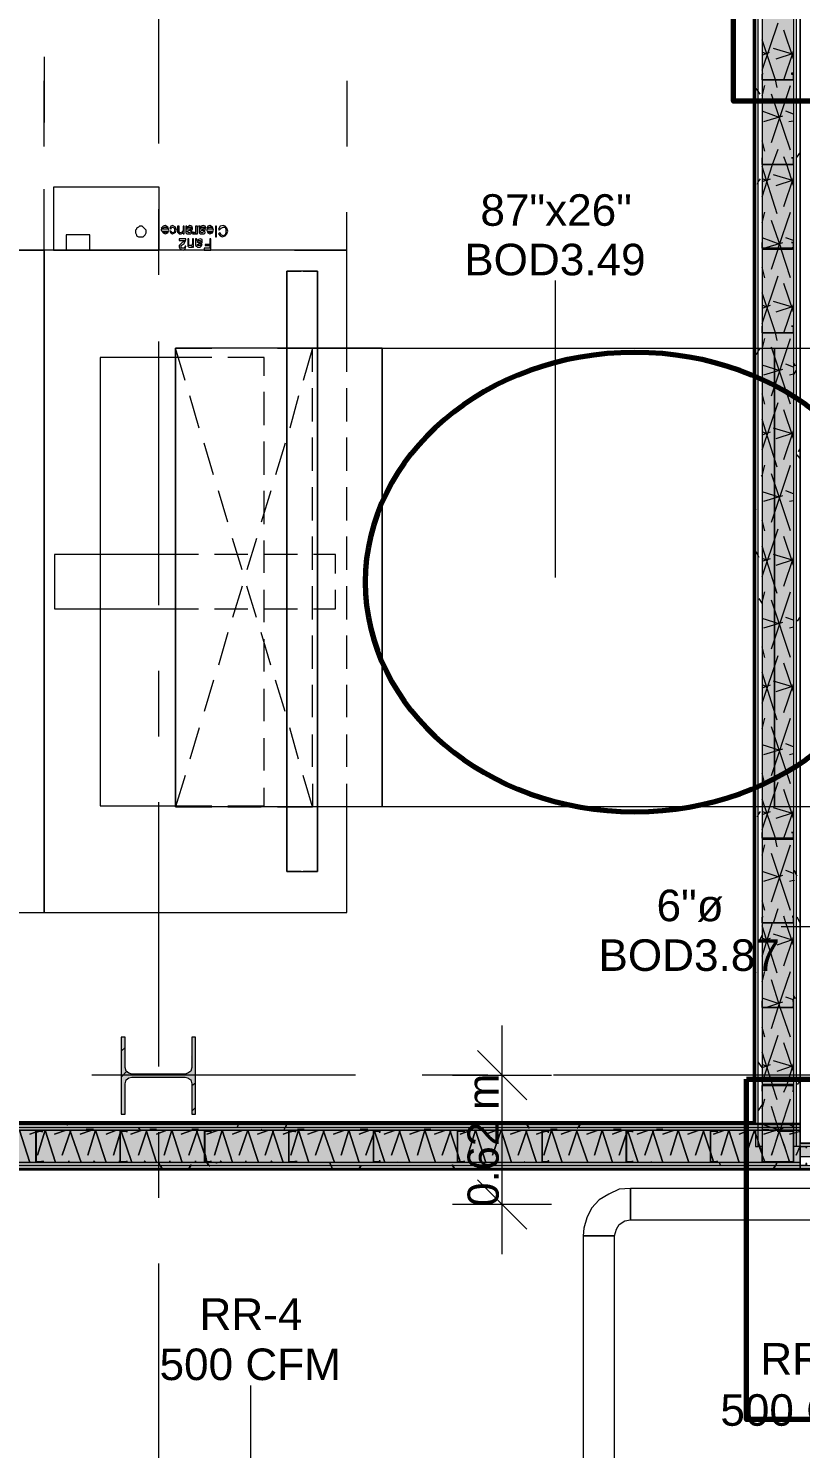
# Model space of a CAD drawing. Header units: metres. Extents: x -2 to 237, y -8 to 52.
# Drawn here: x 25.38 to 29.1, y 22.65 to 29.49 of the extents above; entities that cross this region are included whole.
import ezdxf

# ---------------------------------------------------------------- set-up
doc = ezdxf.new("R2010")
doc.units = ezdxf.units.M
doc.layers.add('HVAC - Ductos', color=5, linetype='Continuous', lineweight=0)
doc.layers.add('PDF3_Text', color=7, linetype='Continuous', lineweight=0)
doc.layers.add('PDF3_Geometry', color=7, linetype='Continuous', lineweight=0, true_color=0xaaaaaa)
doc.layers.add('PDF3_Solid Fills', color=7, linetype='Continuous', lineweight=0, true_color=0xffffff)
doc.styles.add('PDF Helvetica', font='')
doc.styles.get('PDF Helvetica').set_extended_font_data('Helvetica')

msp = doc.modelspace()

# ---------------------------------------------------------------- hatches: boundary and pattern name
at = {"layer": 'PDF3_Solid Fills', "lineweight": 0, "transparency": 33554559}
for points in [[(29.0313, 25.5853), (28.9121, 25.5807), (28.9121, 24.3982), (29.0588, 24.3982), (28.9121, 24.3936), (28.9121, 24.1003), (29.0633, 24.1003), (29.0633, 30.8928), (28.9121, 30.8928), (28.9121, 30.4574), (28.9213, 30.4574), (28.9121, 30.4528), (28.9121, 28.427), (28.9671, 28.427), (28.9121, 28.4224), (28.9121, 25.5853)], [(26.1666, 24.6274), (26.1621, 24.4669), (26.1575, 24.4624), (26.1483, 24.4578), (26.1346, 24.4532), (25.8779, 24.4486), (25.8779, 24.4532), (25.8642, 24.4578), (25.8596, 24.4624), (25.8504, 24.4624), (25.8504, 24.4807), (25.8459, 24.4807), (25.8459, 24.6274), (25.8275, 24.6274), (25.8275, 24.2561), (25.8459, 24.2561), (25.8459, 24.4074), (25.8504, 24.4256), (25.8596, 24.4302), (25.8642, 24.4348), (26.1483, 24.4348), (26.1575, 24.4302), (26.1666, 24.4211), (26.1666, 24.2561), (26.185, 24.2561), (26.185, 24.6274)], [(29.0634, 24.0269), (29.0954, 24.0224), (29.0954, 24.1003), (28.88, 24.1003), (28.88, 24.1782), (19.5757, 24.1782), (19.5712, 24.0269), (19.5712, 24.1736), (19.4199, 24.1736), (19.4199, 24.0224), (28.9121, 24.0269)]]:
    msp.add_hatch(color=256, dxfattribs=at).paths.add_polyline_path(points)
h = msp.add_hatch(color=256, dxfattribs=at)
h.paths.add_polyline_path([(19.5712, 24.1736), (19.4199, 24.1736), (19.4199, 24.0224), (19.5757, 24.0269), (19.5712, 24.0269)])
h.paths.add_polyline_path([(28.2613, 24.0315), (29.0954, 24.0269), (29.0954, 24.1782), (19.5757, 24.1782), (19.5757, 24.0269), (20.5429, 24.0315), (20.5475, 24.0315), (21.3541, 24.0269), (21.3541, 24.0315), (21.3587, 24.0315), (26.2263, 24.0269), (26.2263, 24.0315), (26.2308, 24.0315), (28.2567, 24.0269), (28.2567, 24.0315)])
h = msp.add_hatch(color=256, dxfattribs=at)
h.paths.add_polyline_path([(29.1917, 24.0499), (29.1917, 24.1003), (29.0954, 24.1003), (29.0954, 24.0499)])
h.paths.add_polyline_path([(31.0938, 24.1003), (31.0938, 24.0499), (31.4559, 24.0499), (31.4559, 24.1003)])

# ---------------------------------------------------------------- linework, layer by layer
at = {"layer": 'HVAC - Ductos', "lineweight": 0}
for points in [[(25.4562, 29.3482), (25.4562, 29.032)], [(25.4562, 28.9174), (25.4562, 29.2336)], [(26.9138, 29.2336), (26.9138, 28.9174)], [(22.1791, 25.2278), (22.2754, 25.2278), (22.2754, 25.3515), (22.2754, 25.2278), (22.4037, 25.2278), (23.4946, 25.2278), (23.4946, 25.4111), (23.4946, 25.2278), (24.0812, 25.2278), (24.0812, 25.269), (24.0812, 25.3744), (24.0812, 25.269), (24.0812, 25.2278), (24.3333, 25.2278), (24.3333, 25.269), (24.3333, 25.2278), (24.6908, 25.2278), (24.6908, 25.269), (24.6908, 25.2278), (25.4562, 25.2278), (25.4562, 28.4178), (25.2316, 28.4178), (25.4562, 28.4178), (25.4562, 28.7112)], [(25.6763, 28.4178), (26.0108, 28.4178), (26.0108, 28.7203), (25.5021, 28.7203), (25.5021, 28.4178), (25.5617, 28.4178)], [(25.7083, 28.4178), (25.4562, 28.4178), (25.4562, 28.6012)], [(26.9138, 27.8312), (26.9138, 27.9458), (26.9138, 28.4178), (26.9138, 28.6012)], [(26.6617, 28.4178), (26.9138, 28.4178), (25.4562, 28.4178), (25.4562, 25.2278), (26.9138, 25.2278), (26.9138, 25.7366), (26.9138, 25.8466)], [(26.3454, 28.4178), (26.0246, 28.4178)], [(26.2492, 28.4178), (26.1209, 28.4178)], [(26.8358, 28.4178), (26.3179, 28.4178)], [(27.9175, 26.8412), (27.9175, 28.2711)], [(26.0888, 27.9458), (26.0888, 25.7366), (26.0888, 27.9458)], [(27.0834, 27.9458), (26.9688, 27.9458), (26.8588, 27.9458), (26.7534, 27.9458), (26.6525, 27.9458), (26.5562, 27.9458), (26.4646, 27.9458), (26.3821, 27.9458), (26.3088, 27.9458), (26.2446, 27.9458), (26.1896, 27.9458), (26.1483, 27.9458), (26.1163, 27.9458), (26.0979, 27.9458), (26.0888, 27.9458)], [(26.7488, 27.9458), (26.7579, 27.9458), (26.7763, 27.9458), (26.8084, 27.9458), (26.8496, 27.9458), (26.8954, 27.9458), (26.955, 27.9458), (27.0146, 27.9458), (27.0834, 27.9458), (27.0834, 25.7366), (27.0146, 25.7366), (26.955, 25.7366), (26.8954, 25.7366), (26.8496, 25.7366), (26.8084, 25.7366), (26.7763, 25.7366), (26.7579, 25.7366), (26.7488, 25.7366)], [(26.2629, 27.8999), (26.0888, 27.8999), (25.7267, 27.8999), (25.7267, 25.7411), (26.0888, 25.7411), (26.2629, 25.7411)], [(26.515, 27.8128), (26.515, 27.8999), (26.3408, 27.8999)], [(26.515, 27.5745), (26.515, 27.7349)], [(26.9138, 27.5928), (26.9138, 27.7532)], [(26.9138, 27.3544), (26.9138, 27.5149)], [(26.515, 27.3362), (26.515, 27.4966)], [(26.515, 27.0978), (26.515, 27.2582)], [(26.9138, 27.1162), (26.9138, 27.2766)], [(26.9138, 26.8778), (26.9138, 27.0382)], [(26.515, 26.864), (26.515, 27.0199)], [(26.1988, 26.9512), (26.0888, 26.9512), (25.5066, 26.9512), (25.5066, 26.6899), (26.0888, 26.6899), (26.1988, 26.6899)], [(26.4371, 26.9512), (26.2767, 26.9512)], [(26.6754, 26.9512), (26.515, 26.9512)], [(26.8588, 26.8594), (26.8588, 26.9512), (26.7534, 26.9512)], [(26.515, 26.6257), (26.515, 26.7816)], [(26.7534, 26.6899), (26.8588, 26.6899), (26.8588, 26.7816)], [(26.9138, 26.6394), (26.9138, 26.7999)], [(26.2767, 26.6899), (26.4371, 26.6899)], [(26.515, 26.6899), (26.6754, 26.6899)], [(26.515, 26.3874), (26.515, 26.5432)], [(26.9138, 26.4011), (26.9138, 26.5616)], [(26.515, 26.149), (26.515, 26.3049)], [(26.9138, 26.1674), (26.9138, 26.3232)], [(26.515, 25.9107), (26.515, 26.0666)], [(26.9138, 25.929), (26.9138, 26.0848)], [(26.3408, 25.7411), (26.515, 25.7411), (26.515, 25.8282)], [(27.0834, 25.7366), (26.9688, 25.7366), (26.8588, 25.7366), (26.7534, 25.7366), (26.6525, 25.7366), (26.5562, 25.7366), (26.4646, 25.7366), (26.3821, 25.7366), (26.3088, 25.7366), (26.2446, 25.7366), (26.1896, 25.7366), (26.1483, 25.7366), (26.1163, 25.7366), (26.0979, 25.7366), (26.0888, 25.7366)], [(29.3384, 25.159), (29.0038, 25.159)], [(27.6608, 23.5824), (27.6608, 24.6824)], [(27.5417, 24.5632), (27.6608, 24.444), (27.78, 24.3248)], [(27.4225, 24.444), (27.6608, 24.444), (27.8992, 24.444)], [(27.5417, 23.9398), (27.6608, 23.8207), (27.78, 23.7015)], [(27.8992, 23.8207), (27.6608, 23.8207), (27.4225, 23.8207)], [(28.1604, 16.8769), (28.165, 16.8769), (28.1788, 16.8769), (28.1926, 16.8769), (28.1971, 16.8769), (28.2017, 16.8769), (28.2017, 23.6694), (28.1926, 23.6694), (28.1788, 23.6694), (28.165, 23.6694), (28.1467, 23.6694), (28.1284, 23.6694), (28.1054, 23.6694), (28.0871, 23.6694), (28.0734, 23.6694), (28.0596, 23.6694), (28.0504, 23.6694), (28.0504, 16.8769), (28.055, 16.8769), (28.0596, 16.8769), (28.0734, 16.8769), (28.0871, 16.8769), (28.0962, 16.8769)], [(26.4508, 22.4915), (26.4508, 22.9498)]]:
    msp.add_lwpolyline(points, dxfattribs=at)
for points in [[(25.9467, 28.5049), (25.9467, 28.514), (25.9421, 28.5186), (25.9375, 28.5232), (25.9329, 28.5278), (25.9283, 28.5324), (25.9192, 28.5324), (25.9146, 28.5324), (25.91, 28.5278), (25.9008, 28.5232), (25.9008, 28.5186), (25.8962, 28.514), (25.8962, 28.5049), (25.8962, 28.5004), (25.9008, 28.4912), (25.9008, 28.4866), (25.91, 28.482), (25.9146, 28.482), (25.9192, 28.482), (25.9283, 28.482), (25.9329, 28.482), (25.9375, 28.4866), (25.9421, 28.4912), (25.9467, 28.5004)], [(26.0292, 28.5232), (26.0338, 28.5278), (26.0383, 28.5278), (26.0475, 28.5278), (26.0521, 28.5186), (26.02, 28.5186), (26.02, 28.514), (26.0292, 28.5004), (26.0383, 28.4958), (26.0521, 28.5004), (26.0566, 28.514), (26.0521, 28.5278), (26.0383, 28.537), (26.0292, 28.5324), (26.02, 28.5232)], [(26.0658, 28.5186), (26.0704, 28.5278), (26.075, 28.5278), (26.0842, 28.5232), (26.0842, 28.514), (26.0842, 28.5049), (26.075, 28.5004), (26.0704, 28.5049), (26.0658, 28.5095), (26.0612, 28.5095), (26.0658, 28.5004), (26.075, 28.4958), (26.0842, 28.5004), (26.0888, 28.5049), (26.0933, 28.514), (26.0888, 28.5278), (26.075, 28.537), (26.0658, 28.5324), (26.0612, 28.5232)], [(26.13, 28.5324), (26.1254, 28.5324), (26.1254, 28.514), (26.1209, 28.5049), (26.1117, 28.5004), (26.1071, 28.5049), (26.1071, 28.514), (26.1071, 28.5324), (26.0979, 28.5324), (26.0979, 28.5095), (26.0979, 28.5049), (26.1025, 28.5004), (26.1071, 28.4958), (26.1117, 28.4958), (26.1163, 28.4958), (26.1254, 28.5004), (26.1254, 28.4958), (26.13, 28.4958)], [(26.1438, 28.5278), (26.1438, 28.5324), (26.1392, 28.5324), (26.1392, 28.5278), (26.1392, 28.5186), (26.1392, 28.5095), (26.1392, 28.5049), (26.1392, 28.5004), (26.1438, 28.4958), (26.1529, 28.4958), (26.1621, 28.4958), (26.1666, 28.5004), (26.1712, 28.5049), (26.1621, 28.5095), (26.1621, 28.5049), (26.1529, 28.5004), (26.1483, 28.5049), (26.1438, 28.5095), (26.1575, 28.514), (26.1621, 28.514), (26.1666, 28.514), (26.1712, 28.5186), (26.1712, 28.5232), (26.1666, 28.5324), (26.1575, 28.537), (26.1529, 28.5324)], [(26.1438, 28.5186), (26.1438, 28.5232), (26.1483, 28.5278), (26.1575, 28.5278), (26.1621, 28.5278), (26.1621, 28.5232), (26.1621, 28.5186), (26.1529, 28.5186)], [(26.1942, 28.5324), (26.185, 28.5324), (26.185, 28.514), (26.185, 28.5049), (26.1804, 28.5004), (26.1758, 28.5049), (26.1712, 28.4958), (26.1804, 28.4958), (26.185, 28.4958), (26.185, 28.5004), (26.185, 28.4958), (26.1942, 28.4958)], [(26.2079, 28.5278), (26.2079, 28.5324), (26.1988, 28.5324), (26.2033, 28.5278), (26.2033, 28.5186), (26.2033, 28.5095), (26.2033, 28.5049), (26.2033, 28.5004), (26.2079, 28.4958), (26.2171, 28.4958), (26.2263, 28.4958), (26.2308, 28.5004), (26.2308, 28.5049), (26.2263, 28.5095), (26.2217, 28.5049), (26.2171, 28.5004), (26.2079, 28.5049), (26.2079, 28.5095), (26.2171, 28.514), (26.2263, 28.514), (26.2308, 28.514), (26.2308, 28.5186), (26.2354, 28.5232), (26.2308, 28.5324), (26.2217, 28.537), (26.2125, 28.5324)], [(26.2079, 28.5186), (26.2079, 28.5232), (26.2125, 28.5278), (26.2217, 28.5278), (26.2263, 28.5278), (26.2263, 28.5232), (26.2217, 28.5186), (26.2171, 28.5186)], [(26.2446, 28.5232), (26.2492, 28.5278), (26.2538, 28.5278), (26.2629, 28.5278), (26.2675, 28.5186), (26.24, 28.5186), (26.24, 28.514), (26.2446, 28.5004), (26.2538, 28.4958), (26.2675, 28.5004), (26.2721, 28.514), (26.2675, 28.5278), (26.2538, 28.537), (26.2446, 28.5324), (26.24, 28.5232)], [(26.2858, 28.5324), (26.2812, 28.5324), (26.2812, 28.482), (26.2858, 28.482)], [(26.2996, 28.514), (26.3088, 28.5232), (26.3179, 28.5278), (26.3271, 28.5278), (26.3316, 28.5186), (26.3316, 28.5095), (26.3316, 28.5004), (26.3271, 28.4912), (26.3179, 28.4866), (26.3088, 28.4912), (26.3042, 28.5004), (26.295, 28.4958), (26.3042, 28.4866), (26.3134, 28.482), (26.3271, 28.4866), (26.3362, 28.4958), (26.3408, 28.5095), (26.3362, 28.5232), (26.3271, 28.5324), (26.3179, 28.537), (26.3042, 28.5324), (26.295, 28.5186)], [(25.6763, 28.4912), (25.5617, 28.4912), (25.5617, 28.4178), (25.6763, 28.4178)], [(26.0521, 28.5095), (26.0475, 28.5049), (26.0383, 28.5004), (26.0292, 28.5049), (26.0292, 28.5095)], [(26.1071, 28.4636), (26.1346, 28.4636), (26.13, 28.459), (26.1209, 28.4545), (26.1117, 28.4453), (26.1071, 28.4407), (26.1071, 28.4316), (26.1117, 28.4224), (26.1254, 28.4178), (26.1346, 28.4224), (26.1392, 28.4362), (26.1346, 28.4362), (26.13, 28.427), (26.1254, 28.427), (26.1163, 28.427), (26.1163, 28.4362), (26.1163, 28.4407), (26.13, 28.4499), (26.1346, 28.459), (26.1392, 28.4682), (26.1392, 28.4728), (26.1071, 28.4728)], [(26.1758, 28.4728), (26.1712, 28.4728), (26.1712, 28.4499), (26.1666, 28.4407), (26.1621, 28.4407), (26.1575, 28.4407), (26.1529, 28.4407), (26.1529, 28.4499), (26.1529, 28.4728), (26.1483, 28.4728), (26.1483, 28.4453), (26.1483, 28.4407), (26.1483, 28.4362), (26.1529, 28.4316), (26.1575, 28.4316), (26.1666, 28.4316), (26.1712, 28.4362), (26.1712, 28.4316), (26.1758, 28.4316)], [(26.1942, 28.4636), (26.1896, 28.4728), (26.185, 28.4728), (26.185, 28.4636), (26.185, 28.4545), (26.185, 28.4453), (26.185, 28.4407), (26.1896, 28.4362), (26.1942, 28.4316), (26.1988, 28.4316), (26.2079, 28.4316), (26.2125, 28.4362), (26.2171, 28.4453), (26.2125, 28.4453), (26.2079, 28.4407), (26.2033, 28.4407), (26.1942, 28.4407), (26.1942, 28.4453), (26.2033, 28.4499), (26.2079, 28.4499), (26.2125, 28.4499), (26.2171, 28.4545), (26.2171, 28.459), (26.2171, 28.4682), (26.2079, 28.4728), (26.1988, 28.4682)], [(26.1942, 28.4545), (26.1942, 28.459), (26.1988, 28.4636), (26.2033, 28.4636), (26.2079, 28.4636), (26.2125, 28.459), (26.2079, 28.4545), (26.2033, 28.4545)], [(26.2584, 28.4728), (26.2538, 28.4728), (26.2538, 28.4453), (26.2308, 28.4453), (26.2308, 28.4407), (26.2538, 28.4407), (26.2538, 28.427), (26.2263, 28.427), (26.2263, 28.4178), (26.2584, 28.4178)], [(26.2675, 28.5095), (26.2629, 28.5049), (26.2538, 28.5004), (26.2492, 28.5049), (26.2446, 28.5095)], [(27.0834, 27.9458), (28.9717, 27.9458), (28.9717, 25.7366), (27.0834, 25.7366)], [(28.9717, 27.9458), (29.2559, 27.9458), (29.2559, 25.7366), (28.9717, 25.7366)], [(28.0504, 23.6694), (28.0596, 23.6694), (28.0734, 23.6694), (28.0871, 23.6694), (28.1054, 23.6694), (28.1284, 23.6694), (28.1467, 23.6694), (28.165, 23.6694), (28.1788, 23.6694), (28.1926, 23.6694), (28.2017, 23.6694), (28.2108, 23.7015), (28.2246, 23.7244), (28.2521, 23.7428), (28.2796, 23.7474), (28.2796, 23.7565), (28.2796, 23.7702), (28.2796, 23.784), (28.2796, 23.8024), (28.2796, 23.8207), (28.2796, 23.8436), (28.2796, 23.8619), (28.2796, 23.8756), (28.2796, 23.8894), (28.2796, 23.894), (28.2796, 23.8986), (28.2246, 23.894), (28.1742, 23.8711), (28.1284, 23.8436), (28.0917, 23.8024), (28.0688, 23.7565), (28.055, 23.7061)], [(29.1826, 23.7474), (29.1826, 23.7565), (29.1826, 23.7702), (29.1826, 23.784), (29.1826, 23.8024), (29.1826, 23.8207), (29.1826, 23.8436), (29.1826, 23.8619), (29.1826, 23.8756), (29.1826, 23.8894), (29.1826, 23.894), (29.1826, 23.8986), (28.2796, 23.8986), (28.2796, 23.894), (28.2796, 23.8894), (28.2796, 23.8756), (28.2796, 23.8619), (28.2796, 23.8436), (28.2796, 23.8207), (28.2796, 23.8024), (28.2796, 23.784), (28.2796, 23.7702), (28.2796, 23.7565), (28.2796, 23.7474)]]:
    msp.add_lwpolyline(points, close=True, dxfattribs=at)
at = {"layer": 'PDF3_Geometry', "lineweight": 0}
for points in [[(17.3987, 23.9902), (19.3879, 23.9902), (29.0954, 23.9902), (29.2054, 23.9902), (29.2054, 24.114), (29.0954, 24.114), (29.0954, 24.2103), (29.0954, 30.8608), (29.1, 30.8608), (29.1, 31.6399), (29.1, 31.7316), (29.1, 33.9683), (29.0954, 33.9683), (29.0954, 34.1837), (19.3879, 34.1837), (17.3987, 34.1837)], [(29.0634, 34.1516), (19.4199, 34.1516), (19.4199, 34.0004), (19.4199, 33.9683), (19.4199, 24.2103), (19.4199, 24.1782), (19.4199, 24.0224), (29.0954, 24.0224), (29.0954, 24.0498), (29.0954, 24.1003), (29.0772, 24.1003), (29.0634, 24.1003)], [(19.4199, 34.0004), (19.4199, 24.1782), (19.4199, 24.0224), (29.0954, 24.0224), (29.0954, 24.0086), (19.4062, 24.0086), (19.4062, 24.0224), (19.4062, 24.2103), (19.4062, 33.9683)], [(29.0954, 24.0224), (29.0954, 24.1782), (19.4245, 24.1782), (19.5757, 24.1782), (19.5757, 34.0004)], [(19.5757, 30.8928), (19.5757, 24.2103), (19.5757, 24.1919), (19.5757, 24.1782), (28.88, 24.1782), (28.88, 24.114), (28.88, 24.1003), (28.8938, 24.1003), (28.8938, 24.2103), (28.8938, 30.8608)], [(19.5895, 30.8745), (19.5895, 24.2103), (19.5895, 24.2057), (19.5895, 24.1919), (28.88, 24.1919)], [(28.88, 30.8608), (28.88, 24.2103), (19.6079, 24.2103), (19.6079, 30.8608)], [(19.6079, 30.8562), (19.6079, 24.2103), (28.8754, 24.2103), (19.6079, 24.2103), (28.88, 24.2103), (28.88, 24.2057), (19.6079, 24.2057), (19.6079, 24.2103), (28.88, 24.2103), (28.8892, 24.2103), (28.88, 24.2103), (28.88, 30.8608)], [(27.395, 30.8745), (28.0046, 30.8745), (28.6142, 30.8745), (28.9121, 30.8745), (29.0634, 30.8745), (29.0726, 30.8745), (29.0726, 30.8608), (25.5433, 30.8608), (25.5296, 30.8608), (28.88, 30.8608), (28.88, 24.2103), (28.88, 30.8608)], [(28.8709, 30.8516), (28.8709, 24.2194), (28.8709, 30.8516)], [(28.8754, 30.8562), (28.8754, 24.2103), (28.8754, 30.8608)], [(28.9121, 30.8608), (28.9121, 24.2103), (28.9121, 24.1003), (28.8938, 24.1003)], [(29.0634, 30.8608), (29.0634, 24.2103), (29.0634, 24.1736)], [(29.1917, 24.0498), (29.0954, 24.0498), (29.0954, 24.1003), (29.0954, 24.2103), (29.0954, 30.8608), (29.0772, 30.8608), (29.0772, 24.2103), (29.0772, 24.1003)], [(29.1, 30.8608), (29.0954, 30.8608), (29.0954, 24.114), (29.9709, 24.114)], [(26.0062, 30.2007), (26.0062, 28.9312)], [(26.0062, 28.6149), (26.0062, 28.2986)], [(26.7166, 28.317), (26.7121, 28.317), (26.7075, 28.317), (26.7029, 28.317), (26.7075, 28.317), (26.7121, 28.317), (26.7166, 28.317), (26.7717, 28.317), (26.625, 28.317), (26.68, 28.317), (26.6846, 28.317), (26.6892, 28.317), (26.6938, 28.317), (26.6892, 28.317), (26.6846, 28.317), (26.68, 28.317)], [(26.7717, 25.4248), (26.7717, 28.317), (26.7717, 25.4248)], [(26.0062, 27.9778), (26.0062, 26.7082)], [(26.0062, 26.392), (26.0062, 26.0757)], [(26.0062, 25.7594), (26.0062, 24.4853)], [(26.68, 25.4248), (26.6846, 25.4248), (26.6892, 25.4248), (26.6938, 25.4248), (26.6892, 25.4248), (26.6846, 25.4248), (26.68, 25.4248), (26.625, 25.4248), (26.7717, 25.4248), (26.7166, 25.4248), (26.7121, 25.4248), (26.7075, 25.4248), (26.7029, 25.4248), (26.7075, 25.4248), (26.7121, 25.4248), (26.7166, 25.4248)], [(25.8275, 24.5586), (25.8459, 24.577)], [(26.955, 24.444), (25.6854, 24.444)], [(25.8275, 24.4348), (25.855, 24.4624)], [(27.5921, 24.444), (27.2758, 24.444)], [(29.178, 24.444), (27.9084, 24.444)], [(26.1666, 24.3936), (26.185, 24.4074)], [(26.1666, 24.2698), (26.185, 24.2882)], [(28.8709, 24.2194), (19.617, 24.2194)], [(19.617, 24.2194), (28.8709, 24.2194)], [(28.8709, 24.2194), (19.617, 24.2194)], [(19.617, 24.2194), (28.8709, 24.2194)], [(28.88, 24.2103), (19.6079, 24.2103), (28.88, 24.2103)], [(28.88, 24.2103), (19.6079, 24.2103), (28.88, 24.2103)], [(26.0062, 24.169), (26.0062, 23.8528)], [(29.2054, 24.0086), (29.2054, 24.1003), (29.2054, 23.9948), (29.2054, 23.9902), (29.2054, 23.9948), (29.0954, 23.9948), (29.0954, 24.0086), (29.0954, 23.9948), (19.3925, 23.9948), (19.3879, 23.9948), (19.3879, 24.0086), (17.3987, 24.0086), (17.3987, 23.9948), (16.4774, 23.9948), (14.9878, 23.9948), (14.9878, 23.9902), (14.9878, 23.9857), (16.4774, 23.9857), (16.4774, 23.9902), (14.9878, 23.9902)], [(29.0954, 24.1186), (29.9709, 24.1186)], [(29.0954, 24.0498), (29.0954, 24.0224), (29.0954, 24.0086), (29.1917, 24.0086), (29.1917, 24.1003), (29.0954, 24.1003), (29.0954, 24.114), (29.2054, 24.114), (29.2054, 24.1003)], [(26.0062, 23.5365), (26.0062, 22.2669)]]:
    msp.add_lwpolyline(points, dxfattribs=at)
for points in [[(29.0954, 24.114), (29.0954, 30.8608), (29.0954, 24.1186), (29.9709, 24.1186), (29.9709, 24.1232), (29.9709, 24.1278), (29.9709, 24.1232), (29.9709, 24.1186), (29.9709, 24.114)], [(28.9121, 29.2703), (28.9121, 29.2382), (29.0588, 29.2382), (29.0634, 29.2382), (29.0634, 29.2703), (29.0542, 29.2703), (29.0542, 29.2657), (29.0634, 29.2657), (29.0634, 29.2382), (29.0588, 29.2382), (28.9121, 29.2382), (28.9121, 29.2657), (28.9167, 29.2657), (28.9167, 29.2703)], [(28.9121, 28.8624), (28.9121, 28.8303), (29.0588, 28.8303), (29.0634, 28.8303), (29.0634, 28.8624), (29.0542, 28.8624), (29.0634, 28.8624), (29.0634, 28.8303), (29.0588, 28.8303), (28.9121, 28.8303), (28.9121, 28.8624), (28.9167, 28.8624)], [(28.9121, 28.4545), (28.9121, 28.427), (28.9121, 28.4224), (29.0588, 28.4224), (29.0634, 28.427), (29.0634, 28.4545), (29.0542, 28.4545), (29.0634, 28.4545), (29.0634, 28.427), (29.0588, 28.427), (28.9121, 28.427), (28.9121, 28.4545), (28.9167, 28.4545)], [(26.625, 25.4248), (26.625, 28.317)], [(28.9121, 28.0512), (28.9121, 28.019), (29.0588, 28.019), (29.0634, 28.019), (29.0634, 28.0512), (29.0542, 28.0512), (29.0634, 28.0512), (29.0634, 28.019), (29.0588, 28.019), (28.9121, 28.019), (28.9121, 28.0512), (28.9167, 28.0512)], [(28.9121, 25.6128), (28.9121, 25.5853), (28.9121, 25.5807), (29.0588, 25.5807), (29.0634, 25.5807), (29.0634, 25.5853), (29.0634, 25.6128), (29.0542, 25.6128), (29.0634, 25.6128), (29.0634, 25.5853), (29.0588, 25.5853), (28.9121, 25.5853), (28.9121, 25.6128), (28.9167, 25.6128)], [(28.9121, 25.2094), (28.9121, 25.1774), (29.0634, 25.1774), (29.0634, 25.2094), (29.0588, 25.2094), (29.0588, 25.2049), (29.0634, 25.2049), (29.0634, 25.1774), (28.9121, 25.1774), (28.9121, 25.2049), (28.9167, 25.2049), (28.9167, 25.2094)], [(28.9121, 24.8015), (28.9121, 24.774), (28.9121, 24.7694), (29.0634, 24.7694), (29.0634, 24.774), (29.0634, 24.8015), (29.0588, 24.8015), (29.0634, 24.8015), (29.0634, 24.774), (29.0634, 24.7694), (28.9121, 24.7694), (28.9121, 24.774), (28.9121, 24.8015), (28.9167, 24.8015)], [(26.185, 24.2561), (26.185, 24.6274), (26.1666, 24.6274), (26.1666, 24.4807), (26.1621, 24.4624), (26.1483, 24.4532), (26.1346, 24.4486), (25.8779, 24.4486), (25.8642, 24.4532), (25.8504, 24.4624), (25.8459, 24.4807), (25.8459, 24.6274), (25.8275, 24.6274), (25.8275, 24.2561), (25.8459, 24.2561), (25.8459, 24.4028), (25.8504, 24.4211), (25.8642, 24.4302), (25.8779, 24.4348), (26.1346, 24.4348), (26.1483, 24.4302), (26.1621, 24.4211), (26.1666, 24.4028), (26.1666, 24.2561)], [(29.0634, 24.3661), (29.0634, 24.3936), (29.0634, 24.3982), (28.9121, 24.3982), (28.9121, 24.3936), (28.9121, 24.3661), (28.9167, 24.3661), (28.9121, 24.3661), (28.9121, 24.3936), (29.0634, 24.3936), (29.0634, 24.3661), (29.0588, 24.3661)], [(29.0954, 24.1782), (29.0954, 24.1919), (19.5757, 24.1919), (19.5757, 24.1782)], [(29.0954, 24.1919), (29.0954, 24.2057), (19.5895, 24.2057), (19.5895, 24.1919)], [(29.0954, 24.2103), (19.6079, 24.2103), (19.6079, 24.2057), (29.0954, 24.2057)], [(25.4471, 24.1782), (25.4196, 24.1782), (25.415, 24.1736), (25.415, 24.0269), (25.4196, 24.0224), (25.4471, 24.0224), (25.4471, 24.0315), (25.4471, 24.0269), (25.4196, 24.0269), (25.4196, 24.1736), (25.4471, 24.1736), (25.4471, 24.169)], [(25.855, 24.1782), (25.8229, 24.1782), (25.8229, 24.1736), (25.8229, 24.0269), (25.8229, 24.0224), (25.855, 24.0224), (25.855, 24.0315), (25.855, 24.0269), (25.8229, 24.0269), (25.8229, 24.1736), (25.855, 24.1736), (25.855, 24.169)], [(26.2584, 24.1782), (26.2308, 24.1782), (26.2308, 24.1736), (26.2263, 24.1736), (26.2263, 24.0269), (26.2308, 24.0269), (26.2308, 24.0224), (26.2584, 24.0224), (26.2584, 24.0315), (26.2584, 24.0269), (26.2308, 24.0269), (26.2308, 24.1736), (26.2584, 24.1736), (26.2584, 24.169)], [(26.6663, 24.1782), (26.6342, 24.1782), (26.6342, 24.1736), (26.6342, 24.0269), (26.6342, 24.0224), (26.6663, 24.0224), (26.6663, 24.0315), (26.6663, 24.0269), (26.6342, 24.0269), (26.6342, 24.1736), (26.6663, 24.1736), (26.6663, 24.169)], [(27.0742, 24.1782), (27.0421, 24.1782), (27.0421, 24.1736), (27.0421, 24.0269), (27.0421, 24.0224), (27.0742, 24.0224), (27.0742, 24.0315), (27.0696, 24.0315), (27.0696, 24.0269), (27.0421, 24.0269), (27.0421, 24.1736), (27.0696, 24.1736), (27.0696, 24.169), (27.0742, 24.169)], [(27.4775, 24.1782), (27.45, 24.1782), (27.4454, 24.1736), (27.4454, 24.0269), (27.45, 24.0224), (27.4775, 24.0224), (27.4775, 24.0315), (27.4775, 24.0269), (27.45, 24.0269), (27.4454, 24.0269), (27.4454, 24.1736), (27.45, 24.1736), (27.4775, 24.1736), (27.4775, 24.169)], [(27.8854, 24.1782), (27.8534, 24.1782), (27.8534, 24.1736), (27.8534, 24.0269), (27.8534, 24.0224), (27.8854, 24.0224), (27.8854, 24.0315), (27.8808, 24.0315), (27.8808, 24.0269), (27.8534, 24.0269), (27.8534, 24.1736), (27.8808, 24.1736), (27.8808, 24.169), (27.8854, 24.169)], [(28.2888, 24.1782), (28.2613, 24.1782), (28.2567, 24.1736), (28.2567, 24.0269), (28.2613, 24.0224), (28.2888, 24.0224), (28.2888, 24.0315), (28.2888, 24.0269), (28.2613, 24.0269), (28.2613, 24.1736), (28.2888, 24.1736), (28.2888, 24.169)], [(28.6967, 24.1782), (28.6646, 24.1782), (28.6646, 24.1736), (28.6646, 24.0269), (28.6646, 24.0224), (28.6967, 24.0224), (28.6967, 24.0315), (28.6967, 24.0269), (28.6646, 24.0269), (28.6646, 24.1736), (28.6967, 24.1736), (28.6967, 24.169)], [(29.0404, 24.0224), (29.0404, 24.0269), (29.0634, 24.0269), (29.0634, 24.1736), (28.9854, 24.1736), (29.0634, 24.1736), (29.0634, 24.0224)], [(29.0634, 24.0269), (29.0634, 24.0498), (29.0634, 24.0269), (28.9121, 24.0269), (28.9121, 24.1003), (28.9121, 24.0269)], [(29.1276, 24.1003), (29.0954, 24.1003), (29.0954, 24.0132), (29.0954, 24.0086), (29.1276, 24.0086), (29.1276, 24.0178), (29.123, 24.0178), (29.123, 24.0086), (29.0954, 24.0086), (29.0954, 24.0132), (29.0954, 24.1003), (29.123, 24.1003), (29.123, 24.0957), (29.1276, 24.0957)], [(29.0954, 24.0086), (29.0954, 24.0224), (19.4062, 24.0224), (19.4062, 24.0086)], [(29.0954, 23.9902), (29.0954, 23.9857), (19.3833, 23.9857), (19.3833, 23.9902), (19.3833, 23.9857), (19.3879, 23.9902)], [(29.9709, 23.9902), (29.9709, 23.9857), (29.0954, 23.9857), (19.3833, 23.9857), (19.3879, 23.9902), (29.0954, 23.9902)], [(19.3879, 23.9902), (29.0954, 23.9902), (29.0954, 23.9948), (19.3879, 23.9948)], [(29.0954, 23.9948), (29.0954, 24.0086), (19.3925, 24.0086), (19.3925, 23.9948)]]:
    msp.add_lwpolyline(points, close=True, dxfattribs=at)
at = {"layer": 'PDF3_Geometry', "color": 95, "lineweight": 70, "true_color": 0x4caf50}
for points in [[(28.7754, 30.7761), (31.8302, 30.7761), (31.8302, 29.1354), (28.7754, 29.1354)], [(28.8381, 24.4252), (31.8928, 24.4252), (31.8928, 22.7846), (28.8381, 22.7846)]]:
    msp.add_lwpolyline(points, close=True, dxfattribs=at)
at = {"layer": 'PDF3_Geometry', "color": 254, "lineweight": 0, "true_color": 0xd2d2d2}
for points in [[(28.9121, 29.2841), (28.99, 29.5132)], [(28.9854, 29.2016), (28.9763, 29.2382), (28.9121, 29.4308)], [(29.0634, 29.3391), (29.0176, 29.4766)], [(28.935, 29.362), (28.9121, 29.3711)], [(28.9121, 29.3574), (28.9488, 29.3711)], [(29.0588, 29.362), (28.9671, 29.3895)], [(28.9808, 29.3391), (29.0634, 29.3666)], [(29.0176, 29.2382), (29.0634, 29.3757)], [(28.9121, 29.1604), (28.9258, 29.2108)], [(28.958, 28.9358), (29.0496, 29.2108)], [(29.0496, 28.8991), (28.958, 29.1695)], [(28.9992, 29.0549), (28.9121, 29.087)], [(29.0634, 29.0732), (29.0267, 29.087)], [(28.9213, 29.0366), (29.013, 29.0641)], [(29.0404, 29.0366), (29.0634, 29.0412)], [(28.9258, 28.8945), (28.9121, 28.9449)], [(28.9121, 28.6745), (28.9626, 28.8303), (28.99, 28.9036)], [(28.9854, 28.592), (28.9121, 28.8211)], [(29.0634, 28.7295), (29.0313, 28.8303), (29.0176, 28.867)], [(28.935, 28.7524), (28.9121, 28.7616)], [(28.9121, 28.7478), (28.9534, 28.7616)], [(29.0588, 28.7524), (28.9671, 28.7799)], [(28.9808, 28.7295), (29.0634, 28.757)], [(29.0176, 28.6286), (29.0634, 28.7662)], [(28.9121, 28.5507), (28.9258, 28.6012)], [(28.99, 28.427), (29.0496, 28.6012)], [(29.0038, 28.427), (28.958, 28.5599)], [(28.9992, 28.4453), (28.9121, 28.4774)], [(29.0634, 28.4636), (29.0267, 28.4774)], [(28.9213, 28.427), (29.013, 28.4545)], [(28.958, 28.3262), (28.99, 28.4224)], [(29.0496, 28.2849), (29.0038, 28.4224)], [(29.045, 28.427), (29.0634, 28.4316)], [(28.9258, 28.2849), (28.9121, 28.3353)], [(28.9121, 28.0649), (28.99, 28.294)], [(29.0634, 28.1199), (29.0176, 28.2574)], [(28.9854, 27.9824), (28.9763, 28.019), (28.9121, 28.2116)], [(28.935, 28.1428), (28.9121, 28.152)], [(28.9121, 28.1382), (28.9534, 28.152)], [(29.0588, 28.1428), (28.9671, 28.1703)], [(28.9808, 28.1199), (29.0634, 28.1474)], [(29.0176, 28.019), (29.0634, 28.1566)], [(28.9121, 27.9412), (28.9258, 27.9916)], [(28.958, 27.7166), (29.0496, 27.9916)], [(29.0496, 27.6753), (28.958, 27.9503)], [(28.9992, 27.8358), (28.9121, 27.8632)], [(28.9213, 27.8174), (29.013, 27.8449)], [(29.0634, 27.854), (29.0267, 27.8678)], [(29.045, 27.8174), (29.0634, 27.822)], [(28.9258, 27.6753), (28.9121, 27.7257)], [(28.9121, 27.4553), (28.99, 27.6845)], [(29.0634, 27.5103), (29.0176, 27.6478)], [(28.9854, 27.3728), (28.9121, 27.602)], [(28.935, 27.5332), (28.9121, 27.5424)], [(28.9121, 27.5286), (28.9534, 27.5424)], [(29.0588, 27.5332), (28.9671, 27.5608)], [(28.9808, 27.5103), (29.0634, 27.5378)], [(29.0176, 27.4094), (29.0634, 27.547)], [(28.9121, 27.3316), (28.9258, 27.382)], [(28.958, 27.107), (29.0496, 27.382)], [(29.0496, 27.0657), (28.958, 27.3407)], [(28.9992, 27.2262), (28.9121, 27.2536)], [(28.9213, 27.2078), (29.013, 27.2353)], [(29.0634, 27.2444), (29.0267, 27.2582)], [(29.045, 27.2078), (29.0634, 27.2124)], [(28.9258, 27.0657), (28.9121, 27.1162)], [(28.9121, 26.8457), (28.99, 27.0749)], [(29.0634, 26.9007), (29.0176, 27.0382)], [(28.9854, 26.7632), (28.9121, 26.9924)], [(28.935, 26.9236), (28.9121, 26.9328)], [(28.9121, 26.919), (28.9534, 26.9328)], [(29.0588, 26.9236), (28.9671, 26.9512)], [(28.9808, 26.9007), (29.0634, 26.9282)], [(29.0176, 26.7999), (29.0634, 26.9374)], [(28.9121, 26.722), (28.9258, 26.7724)], [(28.958, 26.4974), (29.0496, 26.7724)], [(29.0496, 26.4561), (28.958, 26.7312)], [(28.9992, 26.6166), (28.9121, 26.644)], [(28.9213, 26.5982), (29.013, 26.6257)], [(29.0634, 26.6349), (29.0267, 26.6486)], [(29.045, 26.5982), (29.0634, 26.6028)], [(28.9258, 26.4561), (28.9121, 26.5066)], [(28.9121, 26.2361), (28.99, 26.4653)], [(29.0634, 26.2911), (29.0176, 26.4286)], [(28.9854, 26.1536), (28.9121, 26.3828)], [(29.0588, 26.314), (28.9671, 26.3416)], [(28.935, 26.314), (28.9121, 26.3232)], [(28.9121, 26.3094), (28.9534, 26.3232)], [(28.9808, 26.2911), (29.0634, 26.3186)], [(29.0176, 26.1903), (29.0634, 26.3278)], [(28.9121, 26.1124), (28.9258, 26.1628)], [(28.958, 25.8878), (29.0496, 26.1628)], [(29.0496, 25.8466), (28.958, 26.1216)], [(28.9992, 26.007), (28.9121, 26.0344)], [(28.9213, 25.9886), (29.013, 26.0161)], [(29.0634, 26.0253), (29.0267, 26.039)], [(29.045, 25.9886), (29.0634, 25.9932)], [(28.9258, 25.8466), (28.9121, 25.897)], [(28.9121, 25.6266), (28.99, 25.8557)], [(29.0634, 25.6816), (29.0176, 25.819)], [(28.9763, 25.5853), (28.9121, 25.7732)], [(29.0588, 25.7044), (28.9671, 25.732)], [(28.935, 25.7044), (28.9121, 25.7136)], [(28.9121, 25.6998), (28.9534, 25.7136)], [(28.9808, 25.6816), (29.0634, 25.709)], [(29.0176, 25.5853), (29.0634, 25.7182)], [(28.9854, 25.5807), (28.99, 25.5853)], [(28.9121, 25.5028), (28.9258, 25.5532)], [(28.958, 25.2782), (29.0496, 25.5532)], [(28.9854, 25.544), (28.9763, 25.5807)], [(29.0496, 25.237), (28.958, 25.512)], [(28.9946, 25.3974), (28.9121, 25.4248)], [(28.9213, 25.379), (29.013, 25.4066)], [(29.0634, 25.4157), (29.0267, 25.4294)], [(29.045, 25.379), (29.0634, 25.3836)], [(28.9258, 25.237), (28.9121, 25.2828)], [(28.9671, 25.1774), (28.99, 25.2461)], [(28.9121, 25.017), (28.9626, 25.1774)], [(29.0634, 25.072), (29.0267, 25.1774), (29.0176, 25.2094)], [(28.9854, 24.9344), (28.9121, 25.1636)], [(29.0588, 25.0948), (28.9671, 25.1224)], [(29.0176, 24.9711), (29.0634, 25.1086)], [(28.935, 25.0948), (28.9121, 25.104)], [(28.9121, 25.0902), (28.9534, 25.104)], [(28.9854, 25.072), (29.0634, 25.0994)], [(28.9121, 24.8932), (28.9258, 24.9436)], [(28.958, 24.6686), (28.99, 24.7694), (29.0496, 24.9436)], [(29.0496, 24.6274), (28.9992, 24.7694), (28.958, 24.9024)], [(28.9946, 24.7878), (28.9121, 24.8152)], [(28.9213, 24.7694), (28.9304, 24.7694), (29.013, 24.797)], [(29.0634, 24.8061), (29.0267, 24.8198)], [(29.045, 24.7694), (29.0496, 24.7694)], [(29.0542, 24.7694), (29.0634, 24.774)], [(28.9258, 24.6274), (28.9121, 24.6732)], [(28.9121, 24.4074), (28.99, 24.6365)], [(29.0634, 24.4624), (29.0176, 24.5998)], [(28.9626, 24.3982), (28.9121, 24.554)], [(28.935, 24.4853), (28.9121, 24.4944)], [(28.9121, 24.4807), (28.9534, 24.4944)], [(29.0588, 24.4853), (28.9671, 24.5128)], [(28.9854, 24.4624), (29.0634, 24.4898)], [(29.0176, 24.3615), (29.0313, 24.3936), (29.0634, 24.499)], [(28.9854, 24.3248), (28.9626, 24.3936)], [(28.9121, 24.2836), (28.9258, 24.3294)], [(28.9946, 24.1736), (28.958, 24.059), (28.9717, 24.1003), (28.9946, 24.1736), (29.045, 24.0269), (29.0222, 24.1003), (28.9946, 24.1736), (28.958, 24.2928)], [(28.9992, 24.1782), (29.0496, 24.3294)], [(25.4471, 24.1736), (25.4471, 24.1782)], [(27.4592, 24.1736), (27.4592, 24.1782)], [(28.88, 24.1598), (28.8754, 24.1782), (28.9121, 24.0636), (28.8984, 24.1003)], [(28.9946, 24.1782), (28.9121, 24.2057)], [(29.013, 24.1874), (28.9213, 24.1598), (28.9763, 24.1782)], [(29.0634, 24.1965), (29.0267, 24.2103)], [(29.0634, 24.1644), (29.045, 24.1598), (29.0634, 24.1644), (29.0954, 24.1736)], [(25.415, 24.1461), (25.4196, 24.1461)], [(29.0954, 24.1049), (29.0772, 24.059), (29.0954, 24.1003)], [(25.4196, 24.0224), (25.4196, 24.0269)]]:
    msp.add_lwpolyline(points, dxfattribs=at)
at = {"layer": 'PDF3_Geometry', "color": 254, "lineweight": 0, "true_color": 0xeaeaea}
for points in [[(28.903, 29.1695), (28.8938, 29.1832), (28.8846, 29.197)], [(28.88, 29.1282), (28.88, 29.1236)], [(29.0954, 28.8899), (29.0772, 28.8624), (29.0772, 28.8578)], [(28.903, 28.7616), (28.8938, 28.7478), (28.8892, 28.7341)], [(28.903, 27.9458), (28.8938, 27.932), (28.8846, 27.9136)], [(29.0726, 27.8586), (29.0634, 27.877)], [(29.0772, 27.8403), (29.0634, 27.8174)], [(29.0954, 27.414), (29.0817, 27.4324)], [(29.0954, 27.4645), (29.0863, 27.4461)], [(28.9121, 27.327), (28.9076, 27.3316)], [(28.8846, 27.1666), (28.88, 27.1757)], [(28.8984, 26.9374), (28.8938, 26.9466), (28.8846, 26.9649)], [(28.9121, 26.7174), (28.8984, 26.7403)], [(29.0954, 26.6532), (29.0817, 26.6303)], [(28.903, 25.7136), (28.8938, 25.6998), (28.8892, 25.6861)], [(29.068, 25.3836), (29.0634, 25.379)], [(29.0817, 25.402), (29.0772, 25.4111), (29.068, 25.4294)], [(29.0954, 25.1774), (29.0817, 25.2049)], [(28.9121, 25.1178), (28.8984, 25.0902)], [(28.8846, 24.9344), (28.88, 24.9436)], [(29.0726, 24.8107), (29.0634, 24.829)], [(28.9121, 24.4807), (28.8938, 24.5082)], [(29.0954, 24.4165), (29.0817, 24.3982)], [(28.9121, 24.3019), (28.8938, 24.2744)], [(29.0634, 24.2148), (29.0634, 24.2194)], [(28.9121, 24.1828), (28.9442, 24.1828)]]:
    msp.add_lwpolyline(points, dxfattribs=at)
at = {"layer": 'PDF3_Geometry', "color": 8, "lineweight": 0, "true_color": 0x808080}
for points in [[(26.1346, 27.7899), (26.0888, 27.9458), (26.2629, 27.9458)], [(26.0888, 27.9458), (26.0888, 27.8312)], [(26.5013, 27.9458), (26.3408, 27.9458)], [(26.5792, 27.9458), (26.7488, 27.9458), (26.7029, 27.7899)], [(26.7488, 27.8312), (26.7488, 27.9458)], [(26.0888, 27.7532), (26.0888, 27.5928)], [(26.2033, 27.5608), (26.1575, 27.7166)], [(26.68, 27.7166), (26.6388, 27.5608)], [(26.7488, 27.5928), (26.7488, 27.7532)], [(26.0888, 27.5149), (26.0888, 27.3544)], [(26.7488, 27.3544), (26.7488, 27.5149)], [(26.2721, 27.3362), (26.2263, 27.4874)], [(26.6158, 27.4874), (26.57, 27.3362)], [(26.0888, 27.2766), (26.0888, 27.1162)], [(26.3408, 27.107), (26.295, 27.2582)], [(26.5471, 27.2582), (26.5013, 27.107)], [(26.7488, 27.1162), (26.7488, 27.2766)], [(26.0888, 27.0382), (26.0888, 26.8778)], [(26.4096, 26.8778), (26.3638, 27.029)], [(26.4784, 27.029), (26.4325, 26.8778)], [(26.7488, 26.8778), (26.7488, 27.0382)], [(26.0888, 26.7999), (26.0888, 26.6394)], [(26.4096, 26.7999), (26.3638, 26.6486)], [(26.4784, 26.6486), (26.4325, 26.7999)], [(26.7488, 26.6394), (26.7488, 26.7999)], [(26.0888, 26.5616), (26.0888, 26.4011)], [(26.3408, 26.5753), (26.295, 26.4194)], [(26.5471, 26.4194), (26.5013, 26.5753)], [(26.7488, 26.4011), (26.7488, 26.5616)], [(26.2721, 26.3461), (26.2263, 26.1948)], [(26.6158, 26.1948), (26.57, 26.3461)], [(26.0888, 26.3232), (26.0888, 26.1674)], [(26.7488, 26.1674), (26.7488, 26.3232)], [(26.0888, 26.0848), (26.0888, 25.929)], [(26.2033, 26.117), (26.1575, 25.9657)], [(26.68, 25.9657), (26.6388, 26.117)], [(26.7488, 25.929), (26.7488, 26.0848)], [(26.1346, 25.8878), (26.0888, 25.7366), (26.2629, 25.7366)], [(26.7488, 25.8466), (26.7488, 25.7366), (26.7029, 25.8878)], [(26.0888, 25.8466), (26.0888, 25.7366)], [(26.3408, 25.7366), (26.5013, 25.7366)], [(26.5792, 25.7366), (26.7488, 25.7366)]]:
    msp.add_lwpolyline(points, dxfattribs=at)
at = {"layer": 'PDF3_Geometry', "color": 254, "lineweight": 0, "true_color": 0xd2d2d2}
for points in [[(25.337, 24.1782), (25.3875, 24.0224)], [(25.415, 24.169), (25.3875, 24.1598)], [(25.4379, 24.1736), (25.4196, 24.169)], [(25.4608, 24.1782), (25.5112, 24.0224), (25.4608, 24.1782), (25.4242, 24.059)], [(25.5617, 24.1782), (25.5066, 24.1598)], [(25.5846, 24.1782), (25.5433, 24.059)], [(25.58, 24.1782), (25.635, 24.0224)], [(25.6854, 24.1782), (25.6304, 24.1598)], [(25.7038, 24.1782), (25.7542, 24.0224), (25.7038, 24.1782), (25.6671, 24.059)], [(25.8046, 24.1782), (25.7542, 24.1598)], [(25.8275, 24.1736), (25.8779, 24.0224), (25.8275, 24.1736), (25.8229, 24.1644), (25.7908, 24.059), (25.8229, 24.1644)], [(25.9283, 24.1782), (25.8733, 24.1598)], [(25.9513, 24.1782), (25.91, 24.059)], [(25.9467, 24.1782), (25.9971, 24.0224)], [(26.0475, 24.1782), (25.9971, 24.1598)], [(26.0704, 24.1782), (26.1209, 24.0224), (26.0704, 24.1782), (26.0338, 24.059)], [(26.1712, 24.1782), (26.1163, 24.1598)], [(26.1942, 24.1782), (26.1529, 24.059)], [(26.1896, 24.1782), (26.2263, 24.0682)], [(26.295, 24.1782), (26.24, 24.1598)], [(26.3134, 24.1782), (26.3638, 24.0224), (26.3134, 24.1782), (26.2767, 24.059)], [(26.4142, 24.1782), (26.3638, 24.1598)], [(26.4371, 24.1782), (26.4875, 24.0224), (26.4371, 24.1782), (26.3959, 24.059)], [(26.5379, 24.1782), (26.4829, 24.1598)], [(26.5608, 24.1782), (26.5196, 24.059)], [(26.5562, 24.1782), (26.6066, 24.0224)], [(26.6571, 24.1736), (26.6342, 24.169), (26.6066, 24.1598), (26.6342, 24.169)], [(26.68, 24.1782), (26.7304, 24.0224), (26.68, 24.1782), (26.6434, 24.059)], [(26.7808, 24.1782), (26.7258, 24.1598)], [(26.8038, 24.1782), (26.7625, 24.059)], [(26.7992, 24.1782), (26.8542, 24.0224)], [(26.9046, 24.1782), (26.8496, 24.1598)], [(26.9229, 24.1782), (26.9734, 24.0224), (26.9229, 24.1782), (26.8862, 24.059)], [(27.0238, 24.1782), (26.9734, 24.1598)], [(27.0467, 24.1736), (27.0971, 24.0224), (27.0467, 24.1736), (27.0421, 24.1598), (27.0054, 24.059), (27.0421, 24.1598)], [(27.1475, 24.1782), (27.0925, 24.1598)], [(27.1704, 24.1782), (27.1292, 24.059)], [(27.1658, 24.1782), (27.2163, 24.0224)], [(27.2712, 24.1782), (27.2163, 24.1598)], [(27.2896, 24.1782), (27.34, 24.0224), (27.2896, 24.1782), (27.253, 24.059)], [(27.3904, 24.1782), (27.3354, 24.1598)], [(27.4134, 24.1782), (27.3721, 24.059)], [(27.4088, 24.1782), (27.4454, 24.0682), (27.4592, 24.0269), (27.4454, 24.0682)], [(27.5142, 24.1782), (27.4592, 24.1598)], [(27.5325, 24.1782), (27.583, 24.0224), (27.5325, 24.1782), (27.4959, 24.059)], [(27.6334, 24.1782), (27.583, 24.1598)], [(27.6562, 24.1782), (27.7067, 24.0224), (27.6562, 24.1782), (27.615, 24.059)], [(27.7571, 24.1782), (27.7021, 24.1598)], [(27.78, 24.1782), (27.7388, 24.059)], [(27.7754, 24.1782), (27.8258, 24.0224)], [(27.8763, 24.1736), (27.8534, 24.169), (27.8258, 24.1598), (27.8534, 24.169)], [(27.8992, 24.1782), (27.9496, 24.0224), (27.8992, 24.1782), (27.8625, 24.059)], [(28, 24.1782), (27.945, 24.1598)], [(28.023, 24.1782), (27.9817, 24.059)], [(28.0184, 24.1782), (28.0734, 24.0224)], [(28.1238, 24.1782), (28.0688, 24.1598)], [(28.1421, 24.1782), (28.1926, 24.0224), (28.1421, 24.1782), (28.1054, 24.059)], [(28.243, 24.1782), (28.1926, 24.1598)], [(28.2567, 24.1552), (28.2246, 24.059)], [(28.2658, 24.1736), (28.3163, 24.0224), (28.2658, 24.1736), (28.2613, 24.1598)], [(28.3667, 24.1782), (28.3117, 24.1598)], [(28.3896, 24.1782), (28.3484, 24.059)], [(28.385, 24.1782), (28.4354, 24.0224)], [(28.4904, 24.1782), (28.4354, 24.1598)], [(28.5088, 24.1782), (28.5592, 24.0224), (28.5088, 24.1782), (28.4721, 24.059)], [(28.6096, 24.1782), (28.5546, 24.1598)], [(28.6326, 24.1782), (28.5913, 24.059)], [(28.628, 24.1782), (28.6646, 24.0728), (28.6784, 24.0269), (28.6646, 24.0728)], [(28.7334, 24.1782), (28.6784, 24.1598)], [(28.7517, 24.1782), (28.8021, 24.0224), (28.7517, 24.1782), (28.715, 24.059)], [(28.8526, 24.1782), (28.8021, 24.1598)], [(28.8754, 24.1782), (28.8342, 24.059)], [(25.4517, 24.0315), (25.4517, 24.0224)], [(25.5754, 24.0315), (25.5754, 24.0224)], [(25.6992, 24.0315), (25.6946, 24.0224)], [(25.8183, 24.0315), (25.8183, 24.0224)], [(25.9421, 24.0315), (25.9375, 24.0224)], [(26.0612, 24.0315), (26.0612, 24.0224)], [(26.185, 24.0315), (26.185, 24.0224)], [(26.2308, 24.0636), (26.24, 24.0269)], [(26.3088, 24.0315), (26.3042, 24.0224)], [(26.4279, 24.0315), (26.4279, 24.0224)], [(26.5517, 24.0315), (26.5471, 24.0224)], [(26.6709, 24.0315), (26.6709, 24.0224)], [(26.7946, 24.0269), (26.7946, 24.0224)], [(26.9138, 24.0269), (26.9138, 24.0224)], [(27.0375, 24.0269), (27.0375, 24.0224)], [(27.1612, 24.0269), (27.1566, 24.0224)], [(27.2804, 24.0269), (27.2804, 24.0224)], [(27.4042, 24.0269), (27.4042, 24.0224)], [(27.5234, 24.0269), (27.5234, 24.0224)], [(27.6471, 24.0269), (27.6471, 24.0224)], [(27.7709, 24.0269), (27.7663, 24.0224)], [(27.89, 24.0269), (27.89, 24.0224)], [(28.0138, 24.0269), (28.0138, 24.0224)], [(28.133, 24.0269), (28.133, 24.0224)], [(28.2567, 24.0269), (28.2567, 24.0224)], [(28.3804, 24.0269), (28.3758, 24.0224)], [(28.4996, 24.0269), (28.4996, 24.0224)], [(28.6234, 24.0269), (28.6234, 24.0224)], [(28.7426, 24.0269), (28.7426, 24.0224)], [(28.8663, 24.0269), (28.8663, 24.0224)], [(28.9121, 24.059), (28.9258, 24.0269)], [(28.99, 24.0269), (28.9854, 24.0224)]]:
    msp.add_lwpolyline(points, close=True, dxfattribs=at)
at = {"layer": 'PDF3_Geometry', "color": 254, "lineweight": 0, "true_color": 0xeaeaea}
for points in [[(25.5663, 24.2011), (25.5709, 24.2057)], [(25.6946, 24.1828), (25.6579, 24.1828)], [(25.91, 24.1919), (25.9192, 24.1782)], [(25.9971, 24.1828), (25.965, 24.1828)], [(26.1988, 24.1828), (26.1666, 24.1828)], [(26.3867, 24.1965), (26.3913, 24.2057)], [(26.5013, 24.1828), (26.5058, 24.1782)], [(26.6112, 24.1828), (26.6158, 24.1919), (26.625, 24.2057), (26.6158, 24.1919)], [(26.7075, 24.1828), (26.6754, 24.1828)], [(27.0146, 24.1828), (26.9779, 24.1828)], [(27.3171, 24.1828), (27.285, 24.1828)], [(27.7892, 24.1919), (27.7892, 24.1874), (27.7892, 24.1919), (27.78, 24.2057)], [(27.9267, 24.1828), (27.8946, 24.1828)], [(27.8992, 24.1782), (27.9038, 24.1782)], [(28.023, 24.1874), (28.0275, 24.1919), (28.0367, 24.2057), (28.0275, 24.1919)], [(28.2338, 24.1828), (28.1971, 24.1828)], [(28.4354, 24.1828), (28.4034, 24.1828)], [(28.8342, 24.2057), (28.8388, 24.2011)], [(26.0108, 24.0178), (26.0154, 24.0086), (26.0246, 23.9948), (26.0154, 24.0086)], [(26.1621, 24.0086), (26.1621, 24.0132), (26.1621, 24.0086), (26.1529, 23.9948)], [(26.24, 24.0224), (26.2492, 24.0086), (26.2538, 24.004), (26.2492, 24.0086)], [(26.2858, 24.0178), (26.2858, 24.0224)], [(26.8312, 24.0224), (26.8358, 24.0086), (26.845, 23.9948), (26.8358, 24.0086)], [(27.4225, 24.0132), (27.4225, 24.0086), (27.4317, 23.9948), (27.4225, 24.0086)], [(28.7058, 24.0224), (28.7104, 24.0132)], [(28.9763, 24.0086), (28.9854, 24.0224), (28.9763, 24.0086), (28.9671, 23.9948)], [(26.9734, 23.9948), (26.9825, 24.0086)]]:
    msp.add_lwpolyline(points, close=True, dxfattribs=at)
at = {"layer": 'PDF3_Geometry', "color": 150, "lineweight": 70, "true_color": 0x2196f3}
for points in [[(28.2998, 27.9251), (27.583, 27.9251), (27.0021, 27.4297), (27.0021, 26.8187)], [(29.5976, 26.8187), (29.5976, 27.4297), (29.0166, 27.9251), (28.2998, 27.9251)], [(27.0021, 26.8187), (27.0021, 26.2077), (27.583, 25.7124), (28.2998, 25.7124)], [(28.2998, 25.7124), (29.0166, 25.7124), (29.5976, 26.2077), (29.5976, 26.8187)]]:
    msp.add_open_spline(points, degree=3, dxfattribs=at)

# ---------------------------------------------------------------- texts
at = {"layer": 'PDF3_Text', "lineweight": 0, "char_height": 0.15195, "attachment_point": 4, "style": 'PDF Helvetica'}
for s, insert in [('87"x26"', (27.5565, 28.6098)), ('BOD3.49', (27.4786, 28.3714)), ('6"ø', (28.4044, 25.2592)), ('BOD3.87', (28.1248, 25.0209)), ('RR-4', (26.2043, 23.2929)), ('500 CFM', (26.0118, 23.05)), ('RR-4', (28.904, 23.0775)), ('500 CFM', (28.7115, 22.8299))]:
    msp.add_mtext(s, dxfattribs=dict(at, insert=insert))
at = {"layer": 'PDF3_Text', "lineweight": 0, "insert": (27.5705, 23.8104), "char_height": 0.15008, "attachment_point": 4, "rotation": 90, "style": 'PDF Helvetica'}
msp.add_mtext('0.62 m', dxfattribs=at)

doc.saveas('drawing.dxf')
